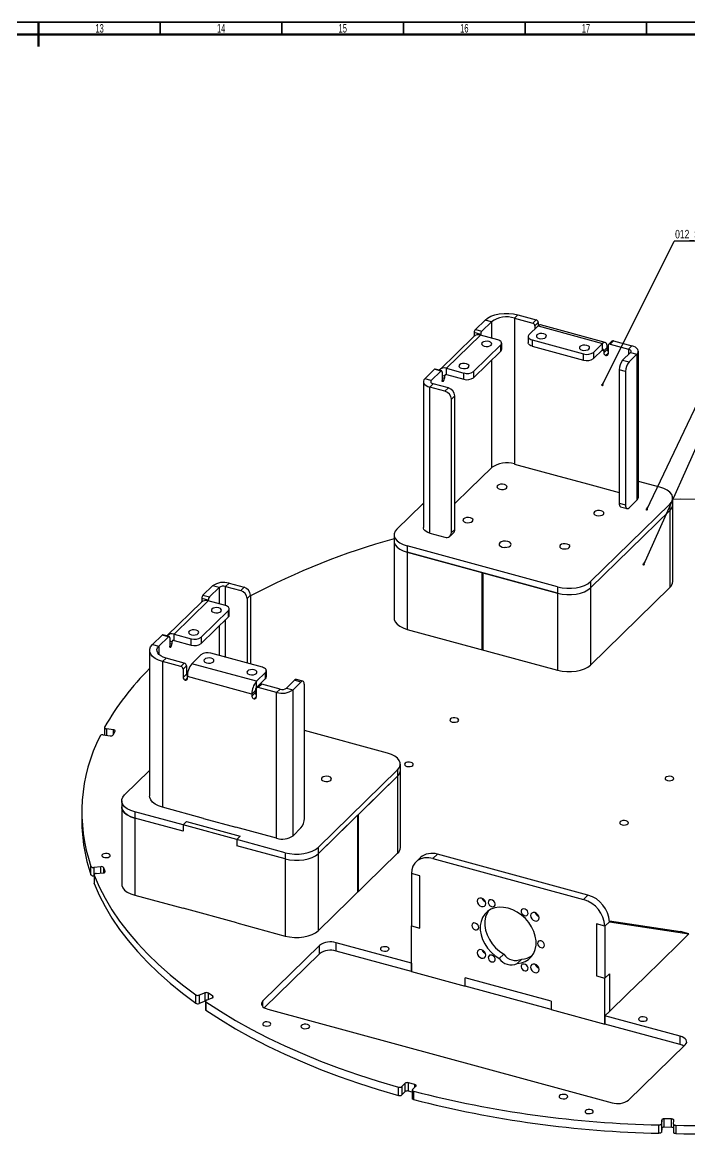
# Model space of a CAD drawing. Header units: millimetres. Extents: x 0 to 1189, y 0 to 841.
# Drawn here: x 587.8 to 862.2, y 378.8 to 836 of the extents above; entities that cross this region are included whole.
import ezdxf

# ---------------------------------------------------------------- set-up
doc = ezdxf.new("R2010")
doc.units = ezdxf.units.MM
doc.layers.add('BORDER', color=7, linetype='Continuous')
doc.styles.add('SLDTEXTSTYLE0', font='TXT', dxfattribs={"width": 0.605})
doc.styles.add('SLDTEXTSTYLE2', font='TXT', dxfattribs={"width": 0.75})
doc.dimstyles.new('SLDDIMSTYLE0', dxfattribs={"dimtxt": 0.18, "dimasz": 1.016, "dimexe": 0, "dimexo": 0.0625, "dimgap": 0, "dimtad": 0, "dimtih": 1, "dimtoh": 1, "dimdec": 0, "dimrnd": 1e-09, "dimzin": 0, "dimdsep": 46, "dimtxsty": 'Standard', "dimblk1": 'DOT', "dimblk2": 'DOT', "dimsah": 1, "dimcen": 0.09, "dimadec": 0, "dimazin": 0, "dimtfac": 1.016, "dimtdec": 0, "dimtofl": 0, "dimtmove": 0, "dimatfit": 3, "dimldrblk": 'DOT', "dimfxl": 1, "dimfrac": 2, "dimtolj": 1, "dimtzin": 0, "dimarcsym": 0})

# ---------------------------------------------------------------- blocks, each defined once
blk = doc.blocks.new('_DOT')
at = {"color": 0, "linetype": 'ByBlock', "lineweight": -2}
blk.add_line((-0.5, 0), (-1, 0), dxfattribs=at)
at = {"color": 0, "linetype": 'ByBlock', "const_width": 0.5}
blk.add_lwpolyline([(-0.25, 0, 1), (0.25, 0, 1)], format="xyb", close=True, dxfattribs=at)
blk = doc.blocks.new('SW_NOTE_4')
at = {"layer": 'BORDER', "color": 0}
blk.add_line((38.86, 0), (0, 0), dxfattribs=at)
at = {"layer": 'BORDER', "color": 0, "insert": (0.41, 4.62), "char_height": 3.5, "attachment_point": 1, "style": 'SLDTEXTSTYLE2'}
blk.add_mtext('012_Sub_Base_SR', dxfattribs=at)

msp = doc.modelspace()

# ---------------------------------------------------------------- linework, layer by layer
at = {"color": 7, "linetype": 'Continuous', "lineweight": 25}
for p, q in [((774.08, 709.64), (778.05, 713.51)), ((780.7, 712.79), (778.05, 713.51)), ((791.56, 715.66), (790.16, 714.3)), ((790.16, 714.3), (790.16, 654.3)), ((790.16, 714.3), (797.68, 712.25)), ((791.56, 715.66), (799.08, 713.62)), ((797.68, 712.25), (799.08, 713.62)), ((774.08, 709.64), (776.74, 708.92)), ((776.74, 708.92), (780.7, 712.79)), ((799.86, 711.08), (796.13, 707.43)), ((799.96, 712.52), (798.56, 711.16)), ((798.56, 711.16), (798.56, 709.81)), ((799.86, 711.08), (826.4, 703.87)), ((799.96, 712.52), (799.96, 711.17)), ((827.45, 704.3), (800.91, 711.51)), ((773.43, 706.75), (759.43, 693.08)), ((762.22, 693.65), (776.22, 707.31)), ((776.27, 707.61), (773.62, 708.33)), ((773.62, 708.33), (773.62, 706.91)), ((783.3, 705.39), (776.22, 707.31)), ((776.27, 707.61), (776.27, 707.3)), ((795.78, 706.71), (795.78, 704.14)), ((797.38, 705.35), (818.61, 699.58)), ((797.38, 705.35), (797.38, 702.77)), ((830.22, 704.83), (828.82, 703.46)), ((830.92, 704.97), (829.52, 703.6)), ((830.92, 704.97), (838.43, 702.92)), ((773.35, 692.37), (784.55, 703.3)), ((773.35, 689.8), (784.55, 700.73)), ((784.55, 700.73), (784.55, 703.3)), ((784.9, 701.45), (784.9, 704.02)), ((797.38, 702.77), (818.61, 697.01)), ((818.61, 697.01), (818.61, 699.58)), ((822.66, 700.22), (826.4, 703.87)), ((822.66, 697.65), (826.4, 701.3)), ((822.66, 700.22), (822.66, 697.65)), ((826.4, 701.3), (826.4, 703.87)), ((826.86, 700.89), (828.26, 702.26)), ((826.86, 700.04), (828.26, 701.4)), ((826.86, 700.89), (826.86, 700.04)), ((828.26, 702.26), (828.26, 701.4)), ((828.63, 702.98), (828.63, 699.56)), ((829.52, 703.6), (837.03, 701.56)), ((837.87, 700.17), (834.6, 696.98)), ((837.03, 701.56), (838.43, 702.92)), ((837.87, 700.17), (840.52, 699.45)), ((841.1, 640.65), (841.1, 700.65)), ((834.6, 696.98), (837.26, 696.26)), ((840.52, 699.45), (837.26, 696.26)), ((840.52, 699.45), (840.52, 639.44)), ((753.31, 689.37), (757.28, 693.24)), ((755.97, 688.65), (759.93, 692.52)), ((759.93, 692.52), (757.28, 693.24)), ((760.2, 692.63), (757.54, 693.35)), ((760.4, 692.12), (760.4, 688.69)), ((761.33, 690.46), (761.33, 689.6)), ((762.22, 693.65), (769.29, 691.72)), ((762.22, 691.08), (762.22, 693.65)), ((762.22, 691.08), (769.29, 689.15)), ((769.29, 689.15), (769.29, 691.72)), ((773.35, 692.37), (773.35, 689.8)), ((835.86, 692.32), (833.2, 693.04)), ((833.2, 693.04), (833.2, 638.18)), ((835.86, 692.32), (835.86, 637.46)), ((752.74, 688.17), (752.74, 628.17)), ((755.97, 688.65), (753.31, 689.37)), ((756.8, 687.26), (755.4, 685.89)), ((755.4, 625.89), (755.4, 685.89)), ((761.59, 684.21), (755.4, 685.89)), ((762.99, 685.58), (756.8, 687.26)), ((761.59, 684.21), (762.99, 685.58)), ((765.65, 682.28), (764.25, 680.92)), ((765.65, 627.42), (765.65, 682.28)), ((764.25, 626.06), (764.25, 680.92)), ((790.16, 654.3), (806.96, 649.73)), ((771.84, 644.13), (780.7, 652.79)), ((806.96, 649.73), (820.23, 646.12)), ((820.23, 646.12), (833.2, 642.6)), ((849.92, 644.75), (841.1, 647.15)), ((765.65, 638.1), (771.84, 644.13)), ((855.25, 637.62), (855.25, 640.2)), ((741.83, 627.54), (752.33, 637.79)), ((752.33, 637.79), (752.74, 638.19)), ((752.33, 637.79), (752.74, 637.68)), ((821.43, 605.91), (854.1, 637.79)), ((833.2, 638.18), (835.86, 637.46)), ((833.82, 636.65), (836.47, 635.93)), ((837.26, 636.25), (840.52, 639.44)), ((854.1, 637.79), (854.1, 635.22)), ((855.25, 605.91), (855.25, 637.62)), ((821.43, 603.34), (854.1, 635.22)), ((764.25, 626.06), (765.65, 627.42)), ((740.67, 625.14), (740.67, 622.56)), ((740.67, 622.56), (740.67, 590.85)), ((755.4, 625.89), (761.59, 624.21)), ((763.69, 624.63), (765.09, 626)), ((807.92, 603.76), (746.01, 620.58)), ((746.01, 620.58), (746.01, 618.01)), ((807.92, 601.18), (746.01, 618.01)), ((746.01, 618.01), (776.74, 609.66)), ((786.43, 619.99), (786.16, 619.99)), ((776.74, 609.66), (776.74, 577.94)), ((777.18, 609.54), (777.18, 577.82)), ((777.18, 609.54), (807.92, 601.18)), ((662.08, 600.32), (666.04, 604.19)), ((668.7, 603.47), (666.04, 604.19)), ((671.4, 603.9), (672.8, 605.27)), ((671.4, 603.9), (677.59, 602.22)), ((672.8, 605.27), (678.99, 603.58)), ((677.59, 602.22), (678.99, 603.58)), ((807.92, 603.76), (807.92, 601.18)), ((821.43, 605.91), (821.43, 603.34)), ((821.43, 571.62), (854.1, 603.51)), ((664.26, 598.28), (661.61, 599.01)), ((661.61, 599.01), (661.61, 597.59)), ((662.08, 600.32), (664.73, 599.6)), ((664.73, 599.6), (668.7, 603.47)), ((681.64, 600.29), (680.24, 598.92)), ((680.24, 598.92), (680.24, 572.38)), ((681.64, 600.29), (681.64, 572)), ((661.42, 597.42), (647.42, 583.76)), ((650.21, 584.33), (664.21, 597.99)), ((671.29, 596.07), (664.21, 597.99)), ((664.26, 598.28), (664.26, 597.98)), ((672.89, 592.13), (672.89, 594.7)), ((661.34, 583.05), (672.54, 593.98)), ((661.34, 580.48), (672.54, 591.41)), ((672.54, 591.41), (672.54, 593.98)), ((746.01, 586.29), (807.92, 569.47)), ((641.31, 580.05), (645.27, 583.92)), ((643.96, 579.33), (647.93, 583.2)), ((647.93, 583.2), (645.27, 583.92)), ((648.19, 583.31), (645.54, 584.03)), ((648.39, 582.8), (648.39, 579.37)), ((649.33, 581.14), (649.33, 580.28)), ((650.21, 584.33), (657.29, 582.4)), ((650.21, 581.75), (650.21, 584.33)), ((650.21, 581.75), (657.29, 579.83)), ((657.29, 579.83), (657.29, 582.4)), ((661.34, 583.05), (661.34, 580.48)), ((640.15, 577.64), (640.15, 517.64)), ((641.31, 580.05), (643.96, 579.33)), ((686.54, 570.67), (665.31, 576.44)), ((646.89, 574.46), (645.48, 573.09)), ((645.48, 573.09), (645.48, 513.09)), ((653, 571.05), (645.48, 573.09)), ((654.4, 572.41), (646.89, 574.46)), ((653, 571.05), (654.4, 572.41)), ((661.26, 575.79), (657.52, 572.15)), ((684.06, 564.94), (657.52, 572.15)), ((655.29, 571.32), (653.89, 569.95)), ((653.89, 569.95), (653.89, 566.52)), ((653.89, 566.52), (655.29, 567.89)), ((655.29, 571.32), (655.29, 567.89)), ((655.66, 566.04), (655.66, 566.9)), ((682.19, 559.69), (655.66, 566.9)), ((684.06, 564.94), (687.79, 568.58)), ((687.79, 566.01), (687.79, 568.58)), ((688.14, 566.73), (688.14, 569.3)), ((684.06, 562.36), (687.79, 566.01)), ((684.06, 562.36), (684.06, 564.94)), ((685.54, 563.62), (684.14, 562.25)), ((686.24, 563.76), (684.84, 562.39)), ((692.36, 560.35), (684.84, 562.39)), ((693.76, 561.72), (686.24, 563.76)), ((699.73, 565.34), (696.46, 562.15)), ((702.38, 564.61), (699.11, 561.43)), ((702.38, 564.61), (699.73, 565.34)), ((703.17, 564.94), (700.52, 565.66)), ((703.78, 508.55), (703.78, 563.41)), ((683.59, 561.05), (682.19, 559.69)), ((682.19, 558.83), (683.59, 560.19)), ((682.19, 559.69), (682.19, 558.83)), ((683.59, 561.05), (683.59, 560.19)), ((683.96, 561.78), (683.96, 558.35)), ((693.76, 561.72), (692.36, 560.35)), ((692.36, 500.35), (692.36, 560.35)), ((696.46, 562.15), (699.11, 561.43)), ((699.11, 501.42), (699.11, 561.43)), ((621.61, 545.88), (621.61, 542.82)), ((625.23, 544.99), (622.35, 545.38)), ((625.16, 542.86), (625.94, 544.36)), ((737.91, 535.43), (703.78, 544.71)), ((621.06, 542.89), (623.94, 542.5)), ((743.25, 528.3), (743.25, 530.87)), ((640.15, 528.3), (629.82, 518.22)), ((742.09, 528.47), (709.42, 496.58)), ((742.09, 525.9), (709.42, 494.01)), ((725.87, 510.07), (742.09, 525.9)), ((742.09, 528.47), (742.09, 525.9)), ((743.25, 496.59), (743.25, 528.3)), ((628.67, 515.81), (628.67, 513.24)), ((628.67, 513.24), (628.67, 481.53)), ((662.29, 508.52), (645.48, 513.09)), ((612.24, 511.03), (612.24, 507.6)), ((653.9, 505.85), (634, 511.26)), ((634, 511.26), (634, 508.69)), ((653.9, 503.28), (634, 508.69)), ((662.29, 508.52), (675.56, 504.92)), ((709.42, 494.01), (725.64, 509.84)), ((725.64, 509.84), (725.64, 478.13)), ((725.87, 510.07), (725.87, 478.35)), ((653.9, 505.85), (655.3, 507.22)), ((653.9, 505.85), (653.9, 503.28)), ((676.01, 499.84), (653.9, 505.85)), ((655.3, 507.22), (677.41, 501.21)), ((692.36, 500.35), (675.56, 504.92)), ((699.11, 501.42), (702.38, 504.61)), ((676.01, 499.84), (677.41, 501.21)), ((695.91, 494.43), (676.01, 499.84)), ((676.01, 499.84), (676.01, 497.27)), ((695.91, 491.86), (676.01, 497.27)), ((695.91, 494.43), (695.91, 491.86)), ((709.42, 496.58), (709.42, 494.01)), ((709.42, 462.3), (742.09, 494.18)), ((758.48, 493.81), (756.61, 491.99)), ((820.39, 476.99), (758.48, 493.81)), ((751.5, 492.4), (749.63, 490.57)), ((756.61, 491.99), (818.52, 475.16)), ((616, 485.36), (616, 488.79)), ((620.09, 488.66), (617.17, 488.37)), ((617.17, 488.37), (617.17, 484.94)), ((617.29, 484.96), (617.17, 484.94)), ((617.29, 485.34), (617.29, 481.91)), ((617.31, 485.23), (617.31, 481.8)), ((618.1, 485.84), (621.03, 486.13)), ((621.82, 486.73), (621.26, 488.25)), ((751.31, 484.86), (747.77, 485.82)), ((747.77, 485.82), (747.77, 464.39)), ((751.31, 463.43), (751.31, 484.86)), ((634, 476.97), (653.9, 471.56)), ((818.52, 475.16), (820.39, 476.99)), ((676.01, 465.55), (653.9, 471.56)), ((778.18, 474.23), (778.24, 474.28)), ((829.22, 466.44), (858.37, 462)), ((676.01, 465.55), (695.91, 460.15)), ((747.77, 445.54), (747.77, 464.39)), ((747.77, 464.39), (751.31, 463.43)), ((827.37, 464.19), (823.83, 465.15)), ((823.83, 465.15), (823.83, 443.72)), ((829.24, 466.01), (827.37, 464.19)), ((827.37, 464.19), (827.37, 442.76)), ((829.24, 466.01), (861.9, 461.04)), ((861.9, 461.04), (858.37, 462)), ((747.77, 448.96), (716.82, 457.38)), ((716.82, 453.95), (716.82, 457.38)), ((861.9, 461.04), (857.7, 456.94)), ((710.06, 456.3), (686.73, 433.53)), ((710.06, 452.87), (687.31, 430.67)), ((710.06, 452.87), (710.06, 456.3)), ((747.77, 445.54), (716.82, 453.95)), ((783.88, 450.88), (785.75, 452.7)), ((850.7, 450.11), (857.7, 456.94)), ((747.77, 448.96), (747.77, 445.54)), ((793.13, 450.7), (791.26, 448.88)), ((850.7, 450.11), (843.7, 443.27)), ((747.77, 445.54), (769.88, 439.53)), ((823.83, 443.72), (827.37, 442.76)), ((829.24, 444.58), (827.37, 442.76)), ((829.24, 444.58), (829.24, 429.15)), ((805.26, 433.34), (769.88, 442.95)), ((769.88, 439.53), (769.88, 442.95)), ((805.26, 429.91), (769.88, 439.53)), ((827.37, 423.9), (827.37, 442.76)), ((836.7, 436.44), (843.7, 443.27)), ((659.12, 432.54), (659.12, 435.96)), ((662.92, 436.76), (660.53, 435.85)), ((660.53, 435.85), (660.53, 432.42)), ((662.92, 433.33), (662.92, 436.76)), ((663.5, 433.78), (665.89, 434.69)), ((666.1, 435.41), (664.32, 436.65)), ((836.7, 436.44), (829.24, 429.15)), ((662.92, 433.33), (660.53, 432.42)), ((663.09, 433.37), (663.09, 429.94)), ((663.3, 433.05), (663.3, 429.63)), ((688.81, 430.05), (830.32, 391.59)), ((805.26, 433.34), (805.26, 429.91)), ((805.26, 429.91), (827.37, 423.9)), ((827.37, 427.33), (829.24, 429.15)), ((858.32, 418.92), (827.37, 427.33)), ((827.37, 427.33), (827.37, 423.9)), ((858.32, 415.49), (827.37, 423.9)), ((858.32, 415.49), (858.32, 418.92)), ((837.08, 392.66), (860.41, 415.44)), ((742.47, 394.58), (742.47, 398.01)), ((745.22, 399.57), (743.83, 398.22)), ((743.83, 398.22), (743.83, 394.79)), ((745.22, 396.15), (745.22, 399.57)), ((749.23, 399.07), (746.57, 399.79)), ((746.57, 396.36), (746.57, 399.79)), ((748.26, 397.02), (749.64, 398.37)), ((745.22, 396.15), (743.83, 394.79)), ((748.14, 395.94), (746.57, 396.36)), ((748.14, 396.78), (748.14, 393.35)), ((748.69, 396.32), (748.69, 392.89)), ((850.7, 384.46), (850.59, 382.93)), ((850.7, 381.03), (850.7, 384.46)), ((854.74, 384.9), (851.74, 384.96)), ((851.74, 381.53), (851.74, 384.96)), ((854.74, 381.47), (854.74, 384.9)), ((855.59, 382.84), (855.7, 384.37)), ((849.54, 379.01), (849.54, 382.44)), ((850.59, 382.93), (850.59, 379.5)), ((850.7, 381.03), (850.59, 379.5)), ((854.74, 381.47), (851.74, 381.53)), ((855.59, 382.82), (855.59, 379.39)), ((856.57, 382.3), (856.57, 378.87))]:
    msp.add_line(p, q, dxfattribs=at)
at = {"color": 8, "linetype": 'Continuous', "lineweight": 25}
for p, q in [((780.7, 712.79), (780.7, 706.09)), ((826.18, 701.08), (826.86, 700.89)), ((828.63, 699.8), (827.75, 698.94)), ((837.03, 701.56), (837.03, 699.35)), ((780.7, 696.98), (780.7, 652.79)), ((761.33, 690.46), (760.4, 690.71)), ((761.33, 690.46), (762, 691.11)), ((755.97, 687.69), (755.97, 688.65)), ((760.4, 689.86), (761.33, 689.6)), ((760.87, 688.29), (760.43, 688.41)), ((854.1, 635.22), (854.1, 603.51)), ((746.01, 618.01), (746.01, 586.29)), ((671.4, 596.04), (671.4, 603.9)), ((668.7, 603.47), (668.7, 596.77)), ((807.92, 601.18), (807.92, 569.47)), ((821.43, 603.34), (821.43, 571.62)), ((671.4, 574.78), (671.4, 590.29)), ((668.7, 587.65), (668.7, 575.52)), ((649.33, 581.14), (648.39, 581.39)), ((649.33, 581.14), (649.99, 581.79)), ((643.96, 579.33), (643.96, 575.96)), ((648.39, 580.53), (649.33, 580.28)), ((648.43, 579.08), (648.86, 578.97)), ((655.66, 566.29), (654.77, 565.42)), ((683.96, 558.59), (683.07, 557.73)), ((622.35, 545.38), (622.35, 542.72)), ((625.23, 542.99), (625.23, 544.99)), ((742.09, 525.9), (742.09, 494.18)), ((634, 508.69), (634, 476.97)), ((709.42, 494.01), (709.42, 462.3)), ((695.91, 491.86), (695.91, 460.15)), ((620.09, 486.04), (620.09, 488.66)), ((621.26, 486.17), (621.26, 488.25)), ((621.82, 486.54), (621.82, 486.73)), ((664.32, 434.09), (664.32, 436.65)), ((666.1, 434.8), (666.1, 435.41)), ((686.73, 431.12), (686.73, 433.53)), ((749.23, 397.96), (749.23, 399.07))]:
    msp.add_line(p, q, dxfattribs=at)
at = {"color": 7, "linetype": 'Continuous', "lineweight": 25, "flags": 128}
for points in [[(778.05, 713.51), (779.13, 714.35), (780.51, 715.07), (782.13, 715.64), (783.94, 716.03), (785.86, 716.23), (787.82, 716.24), (789.75, 716.05), (791.56, 715.66)], [(776.89, 704.22), (776.66, 703.81), (776.74, 703.39), (777.13, 703.02), (777.77, 702.76), (778.56, 702.64), (779.37, 702.68), (780.09, 702.88), (780.61, 703.21), (780.84, 703.61), (780.76, 704.03), (780.37, 704.4), (779.73, 704.67), (778.95, 704.79), (778.13, 704.75), (777.41, 704.55), (776.89, 704.22)], [(784.55, 703.3), (784.77, 703.58), (784.88, 703.88), (784.88, 704.18), (784.76, 704.48), (784.53, 704.76), (784.2, 705.01), (783.79, 705.22), (783.3, 705.39)], [(797.38, 702.77), (796.89, 702.94), (796.48, 703.15), (796.15, 703.41), (795.92, 703.68), (795.8, 703.98), (795.78, 704.14)], [(796.13, 707.43), (795.91, 707.15), (795.8, 706.86), (795.8, 706.55), (795.92, 706.26), (796.15, 705.98), (796.48, 705.73), (796.89, 705.51), (797.38, 705.35)], [(800.27, 705.96), (801.06, 705.84), (801.87, 705.88), (802.59, 706.08), (803.11, 706.41), (803.34, 706.81), (803.26, 707.23), (802.87, 707.61), (802.23, 707.87), (801.45, 707.99), (800.63, 707.95), (799.91, 707.75), (799.4, 707.42), (799.16, 707.02), (799.25, 706.6), (799.64, 706.22), (800.27, 705.96)], [(828.26, 702.26), (828.23, 702.89), (828.12, 703.43), (827.95, 703.86), (827.72, 704.15), (827.43, 704.3), (827.11, 704.3), (826.76, 704.16), (826.4, 703.87)], [(817.96, 701.15), (818.75, 701.03), (819.56, 701.07), (820.28, 701.28), (820.8, 701.6), (821.03, 702.01), (820.95, 702.43), (820.56, 702.8), (819.92, 703.06), (819.14, 703.18), (818.32, 703.14), (817.6, 702.94), (817.08, 702.61), (816.85, 702.21), (816.94, 701.79), (817.33, 701.42), (817.96, 701.15)], [(826.86, 700.89), (826.85, 701.05), (826.83, 701.19), (826.79, 701.29), (826.73, 701.37), (826.66, 701.4), (826.58, 701.4), (826.49, 701.37), (826.4, 701.3)], [(837.87, 700.17), (838.02, 700.35), (838.09, 700.55), (838.09, 700.75), (838.01, 700.95), (837.86, 701.14), (837.64, 701.3), (837.36, 701.45), (837.03, 701.56)], [(840.52, 699.45), (840.89, 699.91), (841.08, 700.41), (841.07, 700.91), (840.88, 701.41), (840.5, 701.87), (839.95, 702.29), (839.25, 702.65), (838.43, 702.92)], [(767.56, 695.11), (767.33, 694.7), (767.41, 694.28), (767.8, 693.91), (768.44, 693.65), (769.22, 693.53), (770.04, 693.57), (770.76, 693.77), (771.27, 694.1), (771.51, 694.5), (771.42, 694.92), (771.03, 695.29), (770.4, 695.56), (769.61, 695.68), (768.8, 695.64), (768.08, 695.44), (767.56, 695.11)], [(760.4, 692.12), (760.39, 692.28), (760.37, 692.41), (760.32, 692.52), (760.26, 692.59), (760.19, 692.63), (760.11, 692.63), (760.03, 692.59), (759.93, 692.52)], [(753.31, 689.37), (752.94, 688.9), (752.76, 688.41), (752.76, 687.9), (752.96, 687.41), (753.34, 686.94), (753.89, 686.52), (754.59, 686.17), (755.4, 685.89)], [(755.97, 688.65), (755.82, 688.46), (755.75, 688.26), (755.75, 688.06), (755.83, 687.86), (755.98, 687.68), (756.2, 687.51), (756.48, 687.37), (756.8, 687.26)], [(760.87, 688.29), (760.78, 688.22), (760.69, 688.18), (760.61, 688.18), (760.54, 688.22), (760.48, 688.29), (760.44, 688.4), (760.41, 688.53), (760.4, 688.69)], [(784.08, 643.95), (784.87, 643.83), (785.68, 643.87), (786.41, 644.07), (786.92, 644.4), (787.16, 644.81), (787.07, 645.23), (786.68, 645.6), (786.04, 645.86), (785.26, 645.98), (784.44, 645.94), (783.72, 645.74), (783.21, 645.41), (782.97, 645.01), (783.06, 644.59), (783.45, 644.22), (784.08, 643.95)], [(854.1, 637.79), (854.84, 638.73), (855.21, 639.72), (855.2, 640.73), (854.81, 641.72), (854.05, 642.65), (852.95, 643.48), (851.55, 644.19), (849.92, 644.75)], [(835.86, 637.46), (835.88, 636.98), (835.96, 636.58), (836.09, 636.26), (836.27, 636.04), (836.48, 635.93), (836.72, 635.93), (836.98, 636.04), (837.26, 636.25)], [(867.91, 639.76), (858.35, 639.77), (855.25, 639.74)], [(772.04, 632.2), (771.26, 632.32), (770.44, 632.28), (769.72, 632.07), (769.21, 631.75), (768.97, 631.34), (769.06, 630.92), (769.45, 630.55), (770.08, 630.29), (770.87, 630.16), (771.68, 630.21), (772.4, 630.41), (772.92, 630.74), (773.15, 631.14), (773.07, 631.56), (772.68, 631.93), (772.04, 632.2)], [(825.84, 635.05), (825.06, 635.17), (824.24, 635.12), (823.52, 634.92), (823.01, 634.6), (822.77, 634.19), (822.86, 633.77), (823.25, 633.4), (823.88, 633.13), (824.67, 633.01), (825.48, 633.06), (826.2, 633.26), (826.72, 633.59), (826.95, 633.99), (826.87, 634.41), (826.48, 634.78), (825.84, 635.05)], [(741.83, 627.54), (741.09, 626.61), (740.72, 625.61), (740.73, 624.6), (741.12, 623.62), (741.88, 622.68), (742.98, 621.85), (744.37, 621.14), (746.01, 620.58)], [(755.4, 625.89), (754.59, 626.17), (753.89, 626.52), (753.34, 626.94), (752.96, 627.41), (752.76, 627.9), (752.74, 628.17)], [(740.67, 622.56), (740.73, 622.03), (741.12, 621.04), (741.88, 620.11), (742.98, 619.28), (744.37, 618.57), (746.01, 618.01)], [(740.67, 622.56), (740.73, 622.03), (741.12, 621.04), (741.88, 620.11), (742.98, 619.28), (744.37, 618.57), (746.01, 618.01)], [(785.13, 620.14), (786.06, 620), (787.03, 620.05), (787.89, 620.29), (788.51, 620.68), (788.79, 621.16), (788.68, 621.66), (788.22, 622.1), (787.46, 622.42), (786.53, 622.56), (785.56, 622.51), (784.7, 622.27), (784.08, 621.88), (783.81, 621.4), (783.91, 620.9), (784.37, 620.46), (785.13, 620.14)], [(809.88, 619.47), (810.67, 619.35), (811.48, 619.39), (812.2, 619.59), (812.72, 619.92), (812.95, 620.33), (812.87, 620.74), (812.48, 621.12), (811.84, 621.38), (811.06, 621.5), (810.24, 621.46), (809.52, 621.26), (809, 620.93), (808.77, 620.53), (808.86, 620.11), (809.25, 619.73), (809.88, 619.47)], [(807.92, 603.76), (809.73, 603.37), (811.66, 603.18), (813.62, 603.19), (815.54, 603.39), (817.34, 603.78), (818.97, 604.35), (820.35, 605.06), (821.43, 605.91)], [(807.92, 601.18), (809.73, 600.8), (811.66, 600.61), (813.62, 600.62), (815.54, 600.82), (817.34, 601.21), (818.97, 601.78), (820.35, 602.49), (821.43, 603.34)], [(807.92, 601.18), (809.73, 600.8), (811.66, 600.61), (813.62, 600.62), (815.54, 600.82), (817.34, 601.21), (818.97, 601.78), (820.35, 602.49), (821.43, 603.34)], [(669.49, 593.65), (669.72, 594.05), (669.63, 594.47), (669.24, 594.84), (668.61, 595.11), (667.82, 595.23), (667.01, 595.18), (666.29, 594.98), (665.77, 594.66), (665.54, 594.25), (665.62, 593.83), (666.01, 593.46), (666.65, 593.19), (667.43, 593.07), (668.25, 593.12), (668.97, 593.32), (669.49, 593.65)], [(672.54, 593.98), (672.76, 594.26), (672.88, 594.56), (672.87, 594.86), (672.75, 595.16), (672.53, 595.44), (672.2, 595.69), (671.78, 595.9), (671.29, 596.07)], [(740.67, 590.85), (740.73, 590.32), (741.12, 589.33), (741.88, 588.4), (742.98, 587.56), (744.37, 586.85), (746.01, 586.29)], [(660.15, 584.54), (660.39, 584.94), (660.3, 585.36), (659.91, 585.73), (659.27, 586), (658.49, 586.12), (657.67, 586.07), (656.95, 585.87), (656.44, 585.55), (656.2, 585.14), (656.29, 584.72), (656.68, 584.35), (657.31, 584.08), (658.1, 583.96), (658.91, 584.01), (659.64, 584.21), (660.15, 584.54)], [(648.39, 582.8), (648.39, 582.96), (648.36, 583.09), (648.32, 583.2), (648.26, 583.27), (648.19, 583.31), (648.11, 583.31), (648.02, 583.27), (647.93, 583.2)], [(645.48, 573.09), (643.85, 573.65), (642.46, 574.36), (641.36, 575.19), (640.6, 576.12), (640.21, 577.11), (640.19, 578.12), (640.57, 579.11), (641.31, 580.05)], [(646.89, 574.46), (645.74, 574.85), (644.76, 575.34), (644, 575.93), (643.46, 576.58), (643.19, 577.27), (643.18, 577.98), (643.44, 578.67), (643.96, 579.33)], [(648.86, 578.97), (648.77, 578.89), (648.68, 578.86), (648.6, 578.86), (648.53, 578.9), (648.47, 578.97), (648.43, 579.08), (648.4, 579.21), (648.39, 579.37)], [(663.53, 572.49), (664.32, 572.37), (665.13, 572.42), (665.85, 572.62), (666.37, 572.95), (666.6, 573.35), (666.52, 573.77), (666.13, 574.14), (665.49, 574.41), (664.71, 574.53), (663.89, 574.48), (663.17, 574.28), (662.65, 573.96), (662.42, 573.55), (662.51, 573.13), (662.9, 572.76), (663.53, 572.49)], [(807.92, 569.47), (809.73, 569.09), (811.66, 568.9), (813.62, 568.9), (815.54, 569.1), (817.34, 569.49), (818.97, 570.06), (820.35, 570.78), (821.43, 571.62)], [(681.22, 567.69), (682.01, 567.57), (682.82, 567.61), (683.54, 567.81), (684.06, 568.14), (684.29, 568.54), (684.21, 568.96), (683.82, 569.33), (683.18, 569.6), (682.39, 569.72), (681.58, 569.68), (680.86, 569.48), (680.34, 569.15), (680.11, 568.74), (680.19, 568.32), (680.58, 567.95), (681.22, 567.69)], [(687.79, 568.58), (688.01, 568.86), (688.12, 569.16), (688.12, 569.46), (688, 569.76), (687.77, 570.04), (687.44, 570.29), (687.03, 570.5), (686.54, 570.67)], [(703.78, 563.41), (703.75, 563.88), (703.68, 564.29), (703.55, 564.61), (703.37, 564.83), (703.16, 564.94), (702.92, 564.94), (702.65, 564.83), (702.38, 564.61)], [(764.6, 548.16), (765.28, 548.06), (765.98, 548.1), (766.59, 548.27), (767.04, 548.55), (767.24, 548.9), (767.16, 549.26), (766.83, 549.57), (766.28, 549.8), (765.61, 549.91), (764.91, 549.87), (764.3, 549.7), (763.85, 549.42), (763.65, 549.07), (763.72, 548.71), (764.06, 548.39), (764.6, 548.16)], [(621.65, 546.02), (621.61, 545.92), (621.62, 545.82), (621.66, 545.72), (621.74, 545.62), (621.86, 545.54), (622, 545.47), (622.17, 545.42), (622.35, 545.38)], [(625.94, 544.36), (625.97, 544.45), (625.96, 544.56), (625.92, 544.65), (625.83, 544.75), (625.72, 544.83), (625.58, 544.9), (625.41, 544.95), (625.23, 544.99)], [(742.09, 528.47), (742.83, 529.41), (743.2, 530.4), (743.19, 531.41), (742.8, 532.4), (742.04, 533.33), (740.94, 534.16), (739.55, 534.87), (737.91, 535.43)], [(747.62, 531.58), (746.94, 531.69), (746.24, 531.65), (745.63, 531.48), (745.18, 531.2), (744.98, 530.85), (745.06, 530.49), (745.39, 530.17), (745.94, 529.94), (746.61, 529.84), (747.31, 529.88), (747.93, 530.05), (748.37, 530.33), (748.57, 530.68), (748.5, 531.04), (748.16, 531.35), (747.62, 531.58)], [(714.71, 524.26), (714.95, 524.67), (714.86, 525.09), (714.47, 525.46), (713.84, 525.73), (713.05, 525.85), (712.24, 525.8), (711.52, 525.6), (711, 525.27), (710.77, 524.87), (710.85, 524.45), (711.24, 524.08), (711.88, 523.81), (712.66, 523.69), (713.48, 523.74), (714.2, 523.94), (714.71, 524.26)], [(853.05, 524.13), (853.72, 524.02), (854.42, 524.06), (855.04, 524.23), (855.48, 524.51), (855.68, 524.86), (855.61, 525.22), (855.27, 525.54), (854.73, 525.77), (854.05, 525.87), (853.35, 525.83), (852.74, 525.66), (852.29, 525.38), (852.09, 525.03), (852.17, 524.67), (852.5, 524.35), (853.05, 524.13)], [(634, 511.26), (632.36, 511.82), (630.97, 512.53), (629.87, 513.36), (629.11, 514.29), (628.72, 515.28), (628.71, 516.29), (629.08, 517.28), (629.82, 518.22)], [(645.48, 513.09), (643.85, 513.64), (642.46, 514.35), (641.36, 515.19), (640.6, 516.12), (640.21, 517.11), (640.15, 517.64)], [(634, 508.69), (632.36, 509.24), (630.97, 509.95), (629.87, 510.79), (629.11, 511.72), (628.72, 512.71), (628.67, 513.24)], [(628.67, 513.24), (628.72, 512.71), (629.11, 511.72), (629.87, 510.79), (630.97, 509.95), (632.36, 509.24), (634, 508.69)], [(836.06, 507.55), (835.39, 507.65), (834.69, 507.61), (834.07, 507.44), (833.63, 507.16), (833.43, 506.81), (833.5, 506.45), (833.83, 506.13), (834.38, 505.91), (835.05, 505.8), (835.75, 505.84), (836.37, 506.01), (836.81, 506.29), (837.01, 506.64), (836.94, 507), (836.6, 507.32), (836.06, 507.55)], [(622.45, 492.39), (623.08, 492.51), (623.57, 492.73), (623.86, 493.04), (623.89, 493.38), (623.67, 493.7), (623.23, 493.96), (622.63, 494.11), (621.97, 494.12), (621.34, 494.01), (620.85, 493.78), (620.56, 493.47), (620.53, 493.13), (620.75, 492.81), (621.19, 492.56), (621.79, 492.41), (622.45, 492.39)], [(695.91, 494.43), (697.72, 494.05), (699.65, 493.86), (701.61, 493.87), (703.53, 494.07), (705.34, 494.46), (706.96, 495.02), (708.34, 495.74), (709.42, 496.58)], [(695.91, 491.86), (697.72, 491.48), (699.65, 491.29), (701.61, 491.29), (703.53, 491.5), (705.34, 491.89), (706.96, 492.45), (708.34, 493.17), (709.42, 494.01)], [(695.91, 491.86), (697.72, 491.48), (699.65, 491.29), (701.61, 491.29), (703.53, 491.5), (705.34, 491.89), (706.96, 492.45), (708.34, 493.17), (709.42, 494.01)], [(756.61, 491.99), (754.89, 492.29), (753.23, 492.26), (751.7, 491.88), (750.36, 491.18), (749.26, 490.18), (748.44, 488.92), (747.94, 487.45), (747.77, 485.82)], [(618.1, 485.84), (617.91, 485.81), (617.74, 485.77), (617.58, 485.7), (617.46, 485.62), (617.36, 485.53), (617.31, 485.44), (617.29, 485.33), (617.31, 485.23)], [(617.31, 485.23), (619.4, 480.43), (621.85, 475.67), (624.65, 470.96), (627.8, 466.31), (631.29, 461.73), (635.12, 457.22), (639.28, 452.78), (643.77, 448.43), (648.58, 444.18), (653.69, 440.02), (659.12, 435.96)], [(621.03, 486.13), (621.21, 486.16), (621.39, 486.2), (621.54, 486.27), (621.67, 486.34), (621.76, 486.43), (621.82, 486.53), (621.84, 486.63), (621.82, 486.73)], [(617.31, 481.8), (617.29, 481.91), (617.29, 481.91)], [(617.31, 481.8), (619.4, 477), (621.85, 472.24), (624.65, 467.53), (627.8, 462.88), (631.29, 458.3), (635.12, 453.79), (639.28, 449.35), (643.77, 445.01), (648.58, 440.75), (653.69, 436.59), (659.12, 432.54)], [(628.67, 481.53), (628.72, 481), (629.11, 480.01), (629.87, 479.08), (630.97, 478.24), (632.36, 477.53), (634, 476.97)], [(778.39, 473.53), (778.26, 474.23), (777.88, 474.89), (777.3, 475.41), (776.63, 475.73), (775.95, 475.78), (775.37, 475.57), (774.99, 475.12), (774.86, 474.5), (774.99, 473.8), (775.37, 473.14), (775.95, 472.62), (776.63, 472.3), (777.3, 472.25), (777.88, 472.46), (778.26, 472.91), (778.39, 473.53)], [(791.26, 448.88), (793, 449.14), (794.6, 449.71), (796, 450.57), (797.18, 451.7), (798.09, 453.07), (798.71, 454.64), (799.03, 456.37), (799.03, 458.22), (798.72, 460.12), (798.11, 462.03), (797.2, 463.9), (796.04, 465.67), (794.64, 467.3), (793.05, 468.74), (791.31, 469.96), (789.46, 470.91), (787.57, 471.58), (785.67, 471.94), (783.83, 471.99), (782.09, 471.72), (780.5, 471.14), (779.1, 470.27), (777.94, 469.13), (777.03, 467.76), (776.42, 466.18), (776.11, 464.44), (776.11, 462.6), (776.43, 460.7), (777.05, 458.79), (777.96, 456.92), (779.14, 455.15), (780.54, 453.53), (782.14, 452.09), (783.88, 450.88)], [(781.51, 472.25), (781.93, 472.49), (782.17, 472.9), (782.21, 473.43), (782.03, 473.98), (781.67, 474.48), (781.17, 474.86), (780.62, 475.04), (780.1, 475.01), (779.68, 474.77), (779.44, 474.36), (779.4, 473.83), (779.58, 473.28), (779.94, 472.78), (780.44, 472.4), (780.99, 472.22), (781.51, 472.25)], [(793.63, 468.96), (794.15, 468.64), (794.7, 468.53), (795.2, 468.63), (795.56, 468.93), (795.74, 469.39), (795.7, 469.94), (795.46, 470.48), (795.04, 470.95), (794.52, 471.26), (793.97, 471.38), (793.47, 471.27), (793.11, 470.97), (792.93, 470.51), (792.97, 469.97), (793.21, 469.42), (793.63, 468.96)], [(779.5, 470.57), (778.9, 469.58), (778.29, 468), (777.98, 466.27), (777.98, 464.42), (778.3, 462.52), (778.92, 460.61), (779.83, 458.74), (781, 456.97), (782.41, 455.35), (784, 453.91), (785.75, 452.7)], [(800.28, 467.59), (800.15, 468.28), (799.76, 468.94), (799.19, 469.47), (798.51, 469.78), (797.84, 469.83), (797.26, 469.62), (796.88, 469.17), (796.74, 468.55), (796.88, 467.85), (797.26, 467.19), (797.84, 466.67), (798.51, 466.35), (799.19, 466.3), (799.76, 466.51), (800.15, 466.97), (800.28, 467.59)], [(695.91, 460.15), (697.72, 459.77), (699.65, 459.57), (701.61, 459.58), (703.53, 459.78), (705.34, 460.17), (706.96, 460.74), (708.34, 461.46), (709.42, 462.3)], [(775.45, 463.73), (775.35, 464.28), (775.04, 464.81), (774.58, 465.23), (774.04, 465.48), (773.5, 465.53), (773.04, 465.35), (772.73, 464.99), (772.62, 464.5), (772.73, 463.94), (773.04, 463.41), (773.5, 462.99), (774.04, 462.74), (774.58, 462.7), (775.04, 462.87), (775.35, 463.23), (775.45, 463.73)], [(799.69, 457.14), (799.79, 456.59), (800.1, 456.06), (800.56, 455.64), (801.1, 455.38), (801.64, 455.34), (802.1, 455.51), (802.41, 455.88), (802.52, 456.37), (802.41, 456.93), (802.1, 457.45), (801.64, 457.88), (801.1, 458.13), (800.56, 458.17), (800.1, 458), (799.79, 457.64), (799.69, 457.14)], [(736, 454.03), (736.67, 453.92), (737.37, 453.96), (737.99, 454.13), (738.43, 454.41), (738.63, 454.76), (738.56, 455.12), (738.22, 455.44), (737.68, 455.67), (737, 455.77), (736.31, 455.73), (735.69, 455.56), (735.25, 455.28), (735.05, 454.93), (735.12, 454.57), (735.45, 454.25), (736, 454.03)], [(778.39, 452.32), (778.26, 453.01), (777.88, 453.67), (777.3, 454.2), (776.63, 454.52), (775.95, 454.57), (775.37, 454.35), (774.99, 453.9), (774.86, 453.28), (774.99, 452.59), (775.37, 451.93), (775.95, 451.4), (776.63, 451.09), (777.3, 451.03), (777.88, 451.25), (778.26, 451.7), (778.39, 452.32)], [(781.51, 451.91), (780.99, 452.22), (780.44, 452.34), (779.94, 452.24), (779.58, 451.93), (779.4, 451.48), (779.44, 450.93), (779.68, 450.39), (780.1, 449.92), (780.62, 449.61), (781.17, 449.49), (781.67, 449.59), (782.03, 449.9), (782.21, 450.35), (782.17, 450.9), (781.93, 451.44), (781.51, 451.91)], [(793.63, 448.62), (793.21, 448.38), (792.97, 447.96), (792.93, 447.44), (793.11, 446.88), (793.47, 446.38), (793.97, 446.01), (794.52, 445.83), (795.04, 445.86), (795.46, 446.1), (795.7, 446.51), (795.74, 447.03), (795.56, 447.59), (795.2, 448.09), (794.7, 448.46), (794.15, 448.65), (793.63, 448.62)], [(800.28, 446.37), (800.15, 447.06), (799.76, 447.72), (799.19, 448.25), (798.51, 448.57), (797.84, 448.62), (797.26, 448.4), (796.88, 447.95), (796.74, 447.33), (796.88, 446.64), (797.26, 445.98), (797.84, 445.45), (798.51, 445.14), (799.19, 445.08), (799.76, 445.3), (800.15, 445.75), (800.28, 446.37)], [(665.89, 434.69), (666.04, 434.76), (666.15, 434.84), (666.24, 434.93), (666.28, 435.03), (666.29, 435.13), (666.27, 435.23), (666.2, 435.32), (666.1, 435.41)], [(663.09, 433.39), (663.09, 433.38), (662.92, 433.33)], [(663.5, 433.78), (663.35, 433.71), (663.23, 433.63), (663.15, 433.54), (663.1, 433.44), (663.09, 433.34), (663.12, 433.24), (663.19, 433.14), (663.3, 433.05)], [(663.3, 433.05), (669.23, 429.19), (675.45, 425.45), (681.94, 421.84), (688.69, 418.35), (695.7, 415), (702.95, 411.79), (710.43, 408.73), (718.14, 405.81), (726.05, 403.05), (734.17, 400.45), (742.47, 398.01)], [(686.73, 433.53), (686.36, 433.06), (686.17, 432.56), (686.17, 432.06), (686.37, 431.56), (686.75, 431.1), (687.3, 430.68), (688, 430.32), (688.81, 430.05)], [(663.3, 429.63), (669.23, 425.76), (675.45, 422.02), (681.94, 418.41), (688.69, 414.92), (695.7, 411.57), (702.95, 408.36), (710.43, 405.3), (718.14, 402.38), (726.05, 399.62), (734.17, 397.02), (742.47, 394.58)], [(843.81, 426.82), (843.13, 426.93), (842.44, 426.89), (841.82, 426.72), (841.38, 426.44), (841.18, 426.09), (841.25, 425.73), (841.58, 425.41), (842.13, 425.18), (842.8, 425.08), (843.5, 425.12), (844.12, 425.29), (844.56, 425.57), (844.76, 425.92), (844.69, 426.28), (844.35, 426.59), (843.81, 426.82)], [(689.52, 423.36), (689.89, 423.64), (690.03, 423.97), (689.91, 424.31), (689.55, 424.6), (689, 424.79), (688.36, 424.86), (687.7, 424.8), (687.15, 424.61), (686.77, 424.33), (686.63, 424), (686.75, 423.66), (687.11, 423.38), (687.66, 423.18), (688.31, 423.11), (688.96, 423.17), (689.52, 423.36)], [(703.33, 422.14), (704, 422.04), (704.7, 422.08), (705.32, 422.25), (705.76, 422.53), (705.96, 422.88), (705.89, 423.24), (705.55, 423.55), (705.01, 423.78), (704.34, 423.88), (703.64, 423.85), (703.02, 423.67), (702.58, 423.39), (702.38, 423.05), (702.45, 422.69), (702.78, 422.37), (703.33, 422.14)], [(860.41, 415.44), (860.78, 415.91), (860.97, 416.4), (860.96, 416.91), (860.77, 417.4), (860.39, 417.87), (859.84, 418.28), (859.14, 418.64), (858.32, 418.92)], [(859.82, 414.86), (859.14, 415.21), (858.32, 415.49)], [(749.64, 398.37), (749.72, 398.47), (749.76, 398.57), (749.75, 398.67), (749.72, 398.77), (749.64, 398.86), (749.53, 398.94), (749.39, 399.01), (749.23, 399.07)], [(748.26, 397.02), (748.18, 396.92), (748.14, 396.82), (748.15, 396.72), (748.19, 396.62), (748.27, 396.53), (748.38, 396.44), (748.52, 396.37), (748.69, 396.32)], [(748.69, 392.89), (748.52, 392.94), (748.38, 393.02), (748.27, 393.1), (748.19, 393.19), (748.15, 393.29), (748.14, 393.35)], [(811.14, 394.94), (810.47, 395.04), (809.77, 395), (809.15, 394.83), (808.71, 394.55), (808.51, 394.2), (808.58, 393.84), (808.91, 393.53), (809.46, 393.3), (810.13, 393.19), (810.83, 393.23), (811.45, 393.4), (811.89, 393.68), (812.09, 394.03), (812.02, 394.39), (811.68, 394.71), (811.14, 394.94)], [(822.56, 387.81), (822.54, 388.15), (822.27, 388.47), (821.79, 388.7), (821.17, 388.82), (820.51, 388.82), (819.9, 388.68), (819.44, 388.43), (819.21, 388.11), (819.22, 387.77), (819.49, 387.46), (819.97, 387.22), (820.59, 387.1), (821.25, 387.11), (821.86, 387.25), (822.32, 387.49), (822.56, 387.81)], [(851.74, 384.96), (851.54, 384.95), (851.35, 384.93), (851.18, 384.88), (851.02, 384.82), (850.89, 384.75), (850.79, 384.66), (850.73, 384.56), (850.7, 384.46)], [(855.7, 384.37), (855.69, 384.47), (855.64, 384.57), (855.55, 384.66), (855.43, 384.74), (855.29, 384.8), (855.12, 384.85), (854.93, 384.89), (854.74, 384.9)], [(849.54, 382.44), (849.74, 382.44), (849.93, 382.47), (850.11, 382.51), (850.27, 382.57), (850.4, 382.65), (850.5, 382.73), (850.57, 382.83), (850.59, 382.93)], [(850.59, 379.5), (850.57, 379.4), (850.5, 379.31), (850.4, 379.22), (850.27, 379.14), (850.11, 379.08), (849.93, 379.04), (849.74, 379.01), (849.54, 379.01)], [(851.74, 381.53), (851.54, 381.52), (851.35, 381.5), (851.18, 381.45), (851.02, 381.39), (850.89, 381.32), (850.79, 381.23), (850.73, 381.13), (850.7, 381.03)], [(855.59, 382.84), (855.6, 382.73), (855.65, 382.64), (855.74, 382.54), (855.86, 382.46), (856.01, 382.4), (856.18, 382.35), (856.37, 382.31), (856.57, 382.3)], [(856.57, 378.87), (856.37, 378.89), (856.18, 378.92), (856.01, 378.97), (855.86, 379.04), (855.74, 379.12), (855.65, 379.21), (855.6, 379.31), (855.59, 379.39)]]:
    msp.add_lwpolyline(points, dxfattribs=at)
at = {"color": 7, "linetype": 'Continuous', "lineweight": 25}
for centre, radius, start, end in [((786.95, 704), 10.79, 72.696, 125.399), ((798.75, 712.45), 1.21, 3.3922, 74.3324), ((775.66, 708.34), 2.05, 140.5142, 180.3429), ((778.31, 707.62), 2.05, 140.5142, 180.3429), ((797.35, 711.08), 1.21, 3.3922, 74.3324), ((800.74, 710.44), 1.08, 80.7351, 143.9636), ((775.32, 704.6), 2.86, 71.5841, 131.3265), ((830.69, 704.29), 0.715, 71.5861, 131.3255), ((783.9, 701.49), 0.996, 310.6411, 357.9971), ((819.99, 703.99), 4.62, 252.6957, 305.3992), ((828.08, 700.11), 1.21, 183.3922, 254.3337), ((827.98, 699.55), 0.65, 248.8623, 0.9213), ((829.42, 701.45), 1.15, 182.4676, 227.2123), ((829.28, 702.99), 0.65, 68.8643, 180.9215), ((819.99, 701.42), 4.62, 252.6957, 305.3992), ((839.34, 693.08), 6.13, 140.5131, 180.3435), ((841.99, 692.36), 6.13, 140.5131, 180.3435), ((757.5, 693.08), 0.27, 80.6409, 144.0523), ((761.3, 691.05), 2.76, 70.5581, 138.1498), ((761.98, 690.47), 0.65, 68.8615, 180.9221), ((770.67, 696.14), 4.62, 252.6963, 305.3986), ((759.29, 689.59), 2.05, 320.5133, 0.3431), ((770.67, 693.57), 4.62, 252.6963, 305.3986), ((760.61, 680.7), 3.64, 3.3917, 74.3333), ((762.01, 682.07), 3.64, 3.3917, 74.3333), ((786.95, 644), 10.79, 72.696, 125.399), ((839.44, 640.7), 1.66, 310.6406, 357.9971), ((834.71, 637.9), 1.53, 169.3497, 234.3758), ((851.93, 637.74), 3.32, 310.6404, 357.9978), ((763.71, 627.36), 1.94, 315.3544, 1.9117), ((821.01, 335.57), 298.97, 105.5884, 117.7863), ((762.3, 626.03), 1.95, 248.8627, 0.9224), ((670.51, 597.91), 7.71, 72.6958, 125.3992), ((670.48, 600.96), 3.08, 72.6958, 125.3992), ((678.01, 600.08), 3.64, 3.3917, 74.3333), ((851.93, 606.03), 3.32, 310.6404, 357.9978), ((663.65, 599.02), 2.05, 140.5136, 180.3435), ((666.31, 598.3), 2.05, 140.5136, 180.3435), ((676.61, 598.71), 3.64, 3.3917, 74.3333), ((663.31, 595.28), 2.86, 71.5841, 131.3265), ((671.89, 592.16), 0.996, 310.6369, 358.0005), ((645.49, 583.76), 0.27, 80.6409, 144.0523), ((649.29, 581.73), 2.76, 70.5581, 138.1498), ((649.98, 581.15), 0.65, 68.8615, 180.9221), ((658.66, 586.82), 4.62, 252.6954, 305.3991), ((647.28, 580.27), 2.04, 320.5117, 0.3433), ((658.66, 584.24), 4.62, 252.6954, 305.3991), ((663.93, 572.02), 4.62, 72.6967, 125.3984), ((654.07, 571.24), 1.21, 3.3922, 74.3324), ((663.84, 566.95), 8.18, 140.5131, 180.3437), ((715.82, 492.97), 108.08, 134.4323, 150.6061), ((652.67, 569.88), 1.21, 3.3922, 74.3324), ((656.44, 567.94), 1.15, 182.4724, 227.3911), ((655.1, 566.59), 1.21, 183.3922, 254.3337), ((655.01, 566.03), 0.65, 248.8624, 0.9212), ((690.37, 559.73), 8.18, 140.5131, 180.3437), ((685.63, 561.06), 2.04, 140.5129, 180.3434), ((684.61, 561.79), 0.65, 68.8643, 180.9215), ((686.02, 563.08), 0.715, 71.5861, 131.3255), ((687.14, 566.76), 0.996, 310.6436, 357.9935), ((700.38, 564.86), 0.811, 80.7311, 143.9672), ((683.4, 558.9), 1.21, 183.3922, 254.3337), ((683.31, 558.34), 0.65, 248.8623, 0.9213), ((684.74, 560.24), 1.15, 182.4676, 227.2123), ((694.65, 567.71), 7.71, 252.6956, 305.3993), ((694.68, 564.66), 3.08, 252.696, 305.3995), ((681.24, 511.13), 68.96, 152.9272, 198.9061), ((620.76, 541.68), 1.25, 75.9778, 137.6994), ((624.24, 543.72), 1.26, 256.2068, 316.9605), ((739.93, 528.42), 3.32, 310.6408, 357.9973), ((681.03, 507.79), 68.79, 180.1544, 199.0244), ((697.65, 508.51), 6.14, 320.5135, 0.3429), ((694.65, 507.71), 7.71, 252.6956, 305.3993), ((739.93, 496.7), 3.32, 310.6408, 357.9973), ((756.22, 487.02), 7.15, 71.584, 131.326), ((616.91, 489.49), 1.15, 217.5255, 283.2847), ((616.91, 486.06), 1.15, 217.5255, 283.2847), ((620.35, 487.53), 1.16, 38.336, 103.0184), ((779.22, 476.54), 2.53, 200.5356, 248.0748), ((817.11, 465.29), 12.14, 3.3916, 74.3338), ((815.24, 463.47), 12.14, 3.3916, 74.3338), ((801.1, 470.59), 2.53, 200.5322, 248.0782), ((714.52, 450.02), 7.71, 72.6956, 125.3993), ((714.52, 446.59), 7.71, 72.6956, 125.3993), ((779.22, 455.33), 2.53, 200.5356, 248.0748), ((790.61, 456.01), 5.88, 214.2423, 295.3487), ((788.74, 454.19), 5.88, 214.2423, 295.3487), ((792.77, 459.22), 8.52, 272.3576, 303.6861), ((801.1, 449.38), 2.53, 200.5322, 248.0782), ((659.94, 437.4), 1.65, 240.0687, 290.669), ((663.5, 435.21), 1.66, 60.5727, 110.5873), ((659.94, 433.97), 1.65, 240.0687, 290.669), ((663.47, 429.96), 0.384, 184.1708, 242.2687), ((742.94, 399.48), 1.54, 252.2943, 305.359), ((746.12, 398.32), 1.54, 72.6967, 125.3978), ((742.94, 396.05), 1.54, 252.2943, 305.359), ((746.12, 394.89), 1.54, 72.6967, 125.3978), ((859.73, 829.76), 447.44, 255.6302, 268.6952), ((859.73, 826.34), 447.44, 255.6302, 268.6952), ((832.61, 398.94), 7.71, 252.6965, 305.3984), ((863.25, 843.39), 461.13, 269.1699, 282.0012), ((863.25, 839.96), 461.13, 269.1699, 282.0012), ((854.8, 380.23), 1.25, 50.7868, 92.953)]:
    msp.add_arc(centre, radius, start, end, dxfattribs=at)
at = {"layer": 'BORDER', "lineweight": 35}
for p, q in [((15, 836), (1184, 836)), ((644.5, 836), (644.5, 831)), ((694.5, 836), (694.5, 831)), ((744.5, 836), (744.5, 831)), ((794.5, 836), (794.5, 831)), ((844.5, 836), (844.5, 831))]:
    msp.add_line(p, q, dxfattribs=at)
at = {"layer": 'BORDER', "lineweight": 50}
for p, q in [((594.5, 836), (594.5, 826)), ((20, 831), (1179, 831))]:
    msp.add_line(p, q, dxfattribs=at)

# ---------------------------------------------------------------- block references
at = {"layer": 'BORDER'}
msp.add_blockref('SW_NOTE_4', (855.81, 745.96), dxfattribs=at)

# ---------------------------------------------------------------- texts
at = {"layer": 'BORDER', "color": 7, "char_height": 3.5, "attachment_point": 2, "style": 'SLDTEXTSTYLE0'}
for s, insert in [('13', (619.57, 835.24)), ('14', (669.56, 835.27)), ('15', (719.56, 835.27)), ('16', (769.56, 835.27)), ('17', (819.57, 835.27))]:
    msp.add_mtext(s, dxfattribs=dict(at, insert=insert))

# ---------------------------------------------------------------- leaders
at = {"layer": 'BORDER'}
for points in [[(826.31, 686.81), (855.81, 745.96)], [(844.56, 635.64), (883.09, 716.51)], [(843.29, 613.03), (883.09, 701.84)]]:
    msp.add_leader(points, dimstyle='SLDDIMSTYLE0', dxfattribs=at)

doc.saveas('drawing.dxf')
